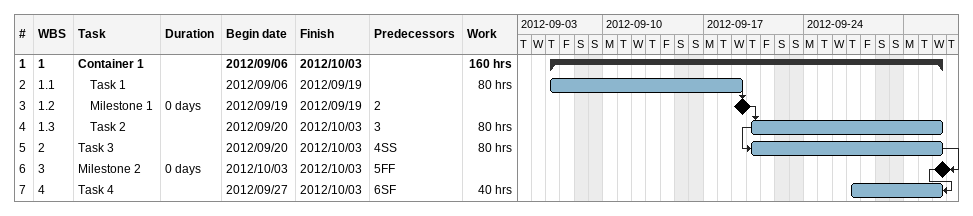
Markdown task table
| ID | WBS | Task | Duration | Start | Finish | Predecessors | Work (h) |
|---|---|---|---|---|---|---|---|
| 1 | 1 | **Container 1** |  | 2012-09-06 | 2012-10-03 |  | 160 |
| 2 | 1.1 | Task 1 |  | 2012-09-06 | 2012-09-19 |  | 80 |
| 3 | 1.2 | Milestone 1 | 0d | 2012-09-19 | 2012-09-19 | 2 |  |
| 4 | 1.3 | Task 2 |  | 2012-09-20 | 2012-10-03 | 3 | 80 |
| 5 | 2 | Task 3 |  | 2012-09-20 | 2012-10-03 | 4SS | 80 |
| 6 | 3 | Milestone 2 | 0d | 2012-10-03 | 2012-10-03 | 5FF |  |
| 7 | 4 | Task 4 |  | 2012-09-27 | 2012-10-03 | 6SF | 40 |
